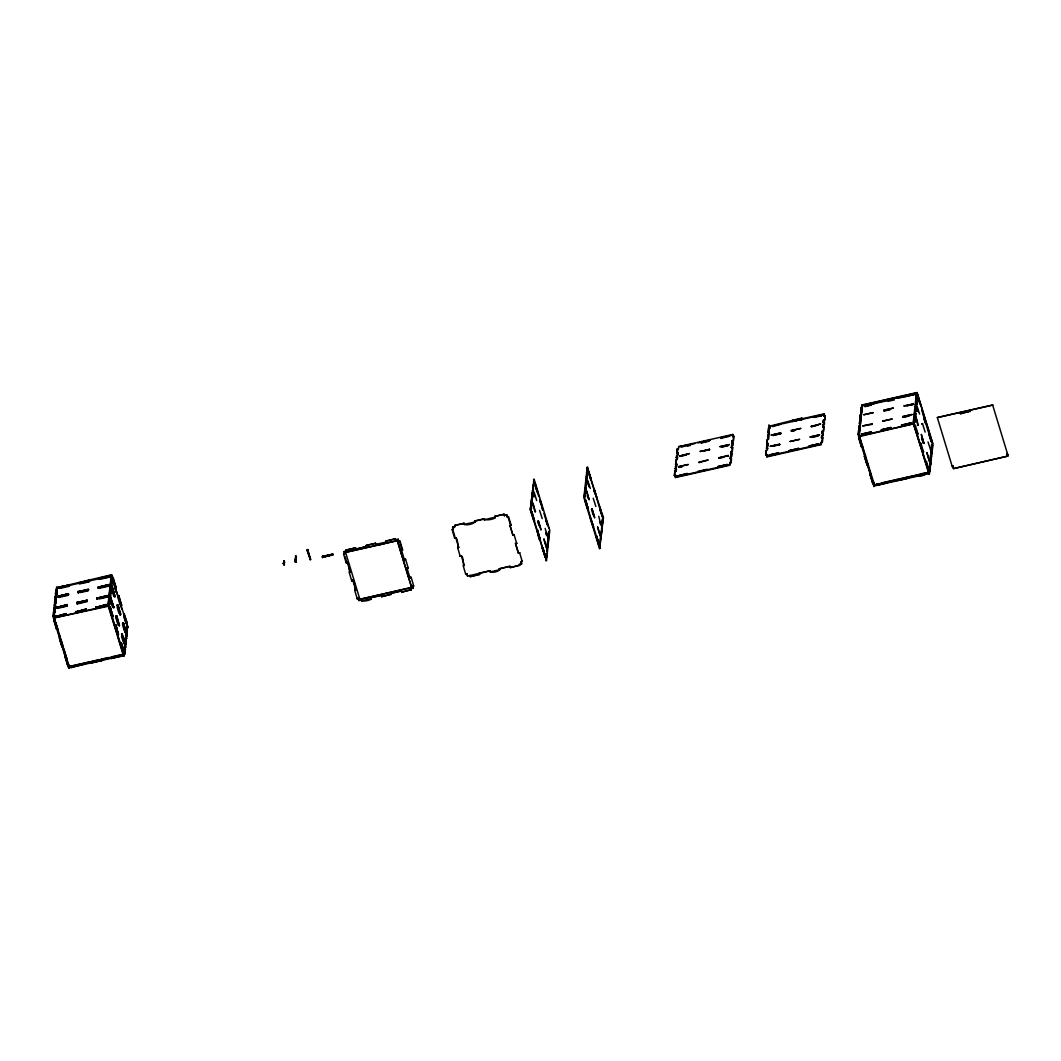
<?xml version="1.0" encoding="UTF-8"?>
<svg xmlns="http://www.w3.org/2000/svg" width="1061" height="1061" viewBox="0 0 1061 1061"><rect width="100%" height="100%" fill="white"/><g stroke="black" fill="none" stroke-linecap="round" stroke-linejoin="round"><path stroke-width="1.5" d="M53.806 616.666L53.05 616.269L53.527 611.892L54.867 612.157L53.527 611.892M54.642 608.948L53.939 610.168L54.005 607.462L55.185 607.197M54.416 605.738L54.721 600.831L55.901 600.566L55.822 603.285M55.795 596.269L55.132 599.12L55.212 596.401L56.379 596.136M55.451 594.147L56.79 594.412L55.451 594.147L55.928 589.783L57.108 589.505M57.148 587.065L53.859 617.383L68.885 668.443L53.262 617.515L56.565 587.197L57.48 588.126L68.859 584.956L69.151 586.295L59.734 588.417M53.634 616.136L54.27 612.29M54.602 607.33L54.522 610.035M54.84 605.075L55.477 601.229L54.721 600.831M56.684 590.181L56.206 594.545L56.684 590.181L55.928 589.783M53.74 620.009L54.92 619.743L53.74 620.009L56.313 628.775L57.519 628.231M54.867 612.157L54.947 609.372L53.766 609.637M56.949 592.953L57.267 590.035M55.769 616.627L66.206 613.576L66.299 614.823L55.769 616.627L66.206 613.576M56.75 607.621L67.188 604.571L67.281 605.804L56.75 607.621L67.347 605.102M57.944 596.693L68.381 593.643L68.461 594.889L57.944 596.693L68.541 594.173M58.925 587.688L58.992 586.972L69.522 585.168L59.084 588.218L69.522 585.168M55.941 617.157L55.848 615.91M56.923 608.152L56.83 606.905M58.103 597.224L58.023 595.977M59.084 588.218L58.992 586.972M56.273 616.295L65.875 614.438L56.458 616.56M65.424 606.574L57.573 608.351L57.254 607.29L66.697 604.889L66.83 605.698L57.413 607.82L57.281 607.011M58.461 596.096L67.877 593.974L58.461 596.096L58.766 597.423L68.183 595.301L67.851 594.24M69.018 585.486L59.602 587.608M56.631 617.091L56.299 616.03M56.313 628.775C58.541 628.855 51.313 612.383 55.636 624.12M62.466 646.401C59.721 639.982 59.907 639.279 59.615 635.048M63.063 646.268L61.883 646.534M65.716 613.908L66.047 614.969M66.697 604.889L57.254 607.29M66.83 605.698L57.44 607.542M68.05 594.505L58.594 596.892L67.877 593.974M67.188 604.571L67.281 605.804M68.381 593.643L68.461 594.889M69.35 584.638L69.442 585.871M67.997 664.438C68.846 662.661 62.851 655.114 65.981 655.817M71.923 666.958L71.591 665.897L69.244 666.427L68.594 664.305L67.413 664.571M75.782 612.104L86.22 609.054L86.299 610.3L75.782 612.104L86.22 609.054M76.763 603.099L76.843 602.383L87.36 600.579L76.922 603.629L87.36 600.579M77.944 592.171L78.023 591.468L88.554 589.651L78.116 592.701L88.554 589.651M78.925 583.165L89.363 580.115L89.456 581.348L78.925 583.165L89.522 580.646M75.941 612.635L75.862 611.401M76.922 603.629L76.843 602.383M78.116 592.701L78.023 591.468M79.098 583.696L79.005 582.449M86.021 610.712L85.729 609.385L76.273 611.786L85.888 609.916M77.294 602.502L86.697 600.367L77.294 602.502L77.586 603.828L87.002 601.706L86.67 600.645M78.607 592.383L88.023 590.248L78.448 591.852L87.891 589.452L88.182 590.778L80.344 592.555M89.164 581.773L79.747 583.895C77.559 580.871 87.811 583.961 89.031 580.964L70.212 585.248M76.445 612.316L76.312 611.507M81.83 664.504L71.392 667.555L71.312 666.321M71.392 667.555L71.472 666.852M87.891 589.452L78.448 591.852M86.869 600.897L77.426 603.298L86.697 600.367M87.201 600.049L87.281 601.282M88.381 589.12L88.474 590.367M89.456 581.348L89.363 580.115M81.339 664.836L81.007 663.775L73.169 665.539M81.75 665.22L81.67 663.974M95.795 607.582L106.233 604.531L106.312 605.778L95.795 607.582L106.233 604.531M96.776 598.576L107.201 595.526L107.294 596.773L96.776 598.576L107.373 596.057M97.957 587.648L108.394 584.598L108.474 585.844L97.957 587.648L108.554 585.128M98.938 578.643L109.376 575.592L109.455 576.839L98.938 578.643L109.535 576.123M95.954 608.112L95.875 606.879M96.936 599.107L96.843 597.86M98.116 588.179L98.036 586.945M99.097 579.173L99.018 577.927M96.286 607.263L105.729 604.863L105.861 605.672L96.445 607.794M97.599 599.306L97.294 597.98L106.71 595.858L107.002 597.184L99.164 598.961M98.487 587.051L107.904 584.929L98.487 587.051L98.62 587.86L108.036 585.738L107.904 584.929M97.453 598.51L106.869 596.388L97.294 597.98M98.62 587.86L108.063 585.46M99.628 578.577L109.044 576.455M101.763 660.698L101.684 659.451L101.763 660.698L91.405 663.032L91.326 661.799M91.405 663.032L91.485 662.329M91.936 662.435L91.604 661.374L99.455 659.61M106.71 595.858L97.267 598.245M107.201 595.526L107.294 596.773M108.394 584.598L108.474 585.844M109.376 575.592L109.455 576.839M101.352 660.313L101.02 659.252L108.593 657.541M126.909 625.765L123.62 656.083L107.997 605.155L111.286 574.837L127.877 627.091L126.75 625.234M108.686 600.858L108.156 605.685L54.018 617.913L57.307 587.595L111.286 574.837M108.845 599.399L109.813 590.526M111.458 575.367L110.039 588.338L111.219 588.073L110.742 592.449L109.575 592.714M108.408 605.393L108.328 606.216L54.244 617.9L69.217 666.706L123.355 654.478L117.585 635.672M124.203 655.95L108.593 605.022L111.882 574.704M109.681 597.011L109.92 594.823L109.84 597.542M110.874 585.951L111.113 583.775L111.047 586.481M109.058 607.515L110.211 607.515L110.132 606.6L109.469 607.449L112.917 616.653L110.132 606.6M109.389 603.298L109.23 604.81L109.323 598.629M110.53 598.059L110.397 594.054M110.596 592.237L110.424 593.749L110.53 587.569L111.538 588.815M111.737 586.998L111.604 582.993M111.79 581.176L111.63 582.688L112.32 576.375L116.06 587.701L112.612 578.497M109.323 594.969L110.503 594.69L110.264 596.879L109.084 597.144L110.424 597.409M109.813 604.677L110.026 599.133L109.548 603.497L108.368 603.775M110.53 597.728L113.898 607.635L110.45 598.431L110.503 594.69M111.02 593.616L110.795 588.736M112.214 582.555L112.002 577.675M109.628 607.648L112.333 616.786M111.79 587.714L115.092 596.72L111.71 586.799M111.113 597.595L111.193 598.51L110.012 598.775M112.294 586.667L112.373 587.582L111.206 587.847M113.275 577.661L113.355 578.577L112.174 578.842L114.787 587.33M111.67 616.003L112.996 615.937M112.227 616.136L112.851 615.738L110.238 607.25L109.469 607.449M113.315 607.767L110.105 596.68L109.946 598.192M114.495 596.852L111.312 585.619L111.153 587.131M115.477 587.834L112.32 576.375M115.954 587.065L113.381 578.298L112.214 578.563M114.601 625.552L115.768 625.287L114.999 625.486L118.447 634.69L115.662 624.637L114.999 625.486M121.776 656.175L121.683 654.942L121.776 656.175L111.418 658.523L111.325 657.276M111.418 658.523L111.498 657.807M115.981 616.481L116.644 615.632L119.429 625.685L115.981 616.481L116.75 616.269L115.543 616.812L117.718 623.881M117.24 604.836L117.943 605.354C119.681 607.396 119.429 615.088 120.702 614.04L117.24 604.836L120.026 614.889L120.702 614.04M118.142 596.547L118.805 595.698L121.604 605.751L118.142 596.547L118.805 595.698M118.302 596.746L118.912 596.335L121.524 604.823L120.344 605.102M111.936 657.913L111.617 656.852L123.381 654.199L123.288 655.022L69.151 667.25L69.522 665.87M115.662 624.637L118.447 634.69M116.644 615.632L119.429 625.685M117.837 604.704L120.622 614.757M117.943 605.354L117.32 605.751L120.026 614.889M118.912 596.335L117.705 596.879L119.88 603.948M117.201 634.04L108.381 605.659M120.927 604.956L121.67 605.035M117.864 634.823L115.079 624.77M118.845 625.818L116.06 615.765M121.007 605.884L118.222 595.831M120.132 643.589L121.312 643.324L120.53 643.523L123.394 652.86L124.522 652.634L124.946 654.014L121.206 642.674L120.689 643.735M124.376 643.855L125.039 643.006L121.591 633.802L124.959 643.722M122.851 623.802L123.368 622.741L126.153 632.794L122.877 623.523M123.752 613.868L126.538 623.921L127.214 623.072L123.752 613.868L126.538 623.921M122.174 633.669L125.954 644.77L124.946 643.523M123.368 622.741L126.153 632.794M124.27 614.452L124.349 613.735M122.705 623.589L123.474 623.391L122.267 623.934M121.034 654.73L121.325 656.069M122.731 652.077L124.057 652.024L121.206 642.674M125.463 632.29L126.073 631.879L124.866 632.422M126.431 623.271L127.055 622.873L124.455 614.385M123.394 652.86L123.474 652.157M125.569 632.926L122.771 622.873M123.938 652.767L124.455 647.966L125.477 649.213L124.455 647.966M124.455 644.306L125.636 644.04L125.662 647.396L124.654 646.149L124.866 642.581L126.047 642.316M125.45 642.449L126.524 637.94L125.556 643.085L125.662 636.905L126.67 638.152L125.662 636.905M126.179 635.831L127.002 633.51L126.869 636.335L125.861 635.088L126.14 632.462L127.148 633.709L126.14 632.462M126.538 627.157L127.718 626.879L126.763 632.024L127.453 625.711M123.62 656.083L124.057 652.024M124.323 650.791L125.158 648.47L124.946 654.014M124.707 642.051L125.874 641.786L126.352 637.409L124.813 646.348L125.636 644.04M126.246 633.112L126.007 635.3L126.843 632.979L126.418 633.642M126.498 630.857L127.559 626.348L127.081 630.725L125.901 630.99M124.495 651.321L124.561 648.603M124.973 646.878L125.052 644.173M126.657 631.388L126.962 626.494M125.158 648.47L124.681 652.847L123.5 653.112M283.367 563.577L284.242 560.831L284.375 564.823L283.367 563.577L284.375 564.823M283.751 561.601L283.512 563.789L284.348 561.468M283.791 564.956L284.242 560.831M284.507 561.998L283.685 564.319M295.939 562.224L294.931 560.977L295.939 562.224L296.032 556.03L295.077 561.176L295.555 556.813M295.356 562.357L296.032 556.03M295.833 561.574L296.311 557.211L295.237 561.707L295.674 561.044M307.067 550.407L307.743 549.571L310.528 559.611L307.067 550.407L307.849 550.208M307.252 550.341L307.743 549.571M309.931 559.744L310.422 558.975M322.372 556.945L322.451 556.229L332.968 554.426L322.531 557.476L332.968 554.426M322.531 557.476L322.451 556.229M322.862 556.614L332.318 554.213L332.451 555.022L322.862 556.614L332.318 554.213M323.035 557.144L322.902 556.335M332.451 555.022L323.061 556.866M332.809 553.895L332.889 555.128M344.732 553.683C341.682 554.717 346.934 553.842 344.082 551.561L346.443 551.03L346.111 549.969L355.528 547.834L355.82 549.174L366.443 546.508L355.82 549.174M344.706 553.948L344.082 551.561M345.581 552.357L397.371 540.659L345.581 552.357L359.878 599.306L411.668 587.608L397.371 540.659M344.056 551.826L346.403 551.296L346.111 549.969M347.345 562.171L346.138 562.701L347.345 562.171C350.143 564.24 348.751 574.346 350.263 571.72M352.875 580.208L351.668 580.738L352.875 580.208C355.674 582.277 354.281 592.383 355.806 589.757M355.528 547.834L346.085 550.235M358.406 598.245L357.199 598.775L358.406 598.245C357.252 602.728 364.732 598.656 359.056 600.367M359.878 599.306L411.695 587.343M366.125 545.447L375.541 543.312L366.125 545.447L366.416 546.773M361.735 600.897C382.013 594.823 364.082 604.054 361.403 599.836M395.846 540.129L398.22 539.32L395.846 540.129L395.541 538.802L386.124 540.924C388.061 543.696 375.103 546.614 375.541 543.312M370.82 597.701L381.416 595.314L370.82 597.701L371.125 599.041M386.429 542.264L386.124 540.924M391.164 594.253L381.708 596.64L391.164 594.253L390.833 593.192L401.429 590.791L401.721 592.131L411.164 589.73L401.721 592.131M395.541 538.802L386.098 541.203M391.124 594.518L390.833 593.192M400.05 541.176L398.843 541.72L400.05 541.176L402.623 549.943L401.456 550.208L402.623 549.943M405.581 559.213L404.374 559.757L405.581 559.213L408.167 567.98L406.986 568.245L408.167 567.98M411.124 577.264L409.917 577.794L411.124 577.264L413.697 586.017L412.517 586.282L413.697 586.017M410.846 588.669L413.193 588.139L410.846 588.669L411.137 589.996M453.259 529.16C450.196 530.195 455.461 529.333 452.609 527.038L454.957 526.508L452.57 527.317L453.219 529.439M454.625 525.447L464.042 523.325L454.625 525.447L454.93 526.786M455.859 537.648L454.652 538.192L455.859 537.648C458.657 539.731 457.264 549.837 458.79 547.197M461.389 555.685L460.182 556.229L461.389 555.685C464.188 557.768 462.795 567.874 464.32 565.234M484.386 519.863C506.641 513.511 488.405 522.675 484.055 518.802L474.638 520.924C476.575 523.696 463.617 526.627 464.042 523.325M466.92 573.722L465.713 574.266L466.92 573.722L467.543 576.123L489.943 570.805L479.347 573.192L479.638 574.531L470.222 576.654L469.93 575.314M474.93 522.264L474.638 520.924M470.222 576.654L478.1 574.611M484.346 520.142L484.055 518.802M479.638 574.531L479.347 573.192M494.651 516.415L504.068 514.28L494.651 516.415L494.943 517.741M510.248 567.608L519.691 565.208L510.248 567.608L509.943 566.282L499.346 568.669C501.269 571.388 489.492 574.054 489.943 570.805M506.747 514.81L504.36 515.619L506.747 514.81C505.54 518.02 510.381 516.601 507.397 516.932M499.651 570.009L499.346 568.669M509.97 525.699L511.177 525.155L509.97 525.699L512.901 535.248L514.108 534.704L512.901 535.248M509.943 566.282L499.32 568.948M515.5 543.736L516.707 543.192L515.5 543.736L518.431 553.285L519.638 552.741L518.431 553.285M521.031 561.773L522.237 561.229L521.031 561.773L521.68 563.895L519.36 564.147L519.651 565.486M521.68 563.895L521.07 561.494M530.261 509.771L534.134 479.32L549.757 530.261L546.468 560.566L530.261 509.771L534.134 479.32M530.792 508.922L531.097 504.015M531.349 501.76L532.171 499.452L532.091 502.158L531.349 501.76L532.171 499.452M532.065 495.142L531.985 497.861M532.542 490.712L533.378 488.392L533.298 491.11L532.542 490.712L533.378 488.392M534.094 481.774L533.192 486.8M531.216 508.259L531.694 503.882L531.375 508.789L530.619 508.391M532.887 492.821L532.582 497.728L533.046 493.352L532.304 492.954L533.046 493.352M531.296 512.41L531.906 511.999L534.479 520.765L531.296 512.41L531.906 511.999M534.757 496.72L533.458 492.476L534.081 492.065L536.68 500.553M533.895 520.898L531.322 512.131M535.46 511.747L532.887 502.994L534.877 511.879L535.487 511.482M536.853 530.168C542.781 548.378 537.343 536.694 537.436 530.036L540.009 538.802L537.436 530.036M539.107 525.672L537.808 521.428L538.418 521.031L540.991 529.784L538.418 521.031M540.831 504.333L540.593 501.097L542.569 509.983M539.572 510.381L542.211 518.59M542.357 548.484L542.98 548.073L545.553 556.839L542.357 548.484L542.98 548.073M545.115 528.418L547.741 536.627M546.083 519.399L548.696 527.887M544.956 556.972L542.383 548.205M546.508 558.126L546.826 553.219L545.924 558.258L546.07 554.81M546.959 546.667L548.02 542.171L547.715 547.065L546.959 546.667L548.02 542.171M548.166 535.606L548.484 532.702M545.924 558.258L546.243 555.341M547.118 547.197L547.436 542.304M548.484 534.678L549.227 531.11L548.908 536.004L549.386 531.641M545.871 560.699L546.402 555.911M546.919 551.123L547.436 546.335M547.953 541.561L548.471 536.773M547.304 548.789L547.224 551.508L546.72 548.922M547.914 537.861L547.847 540.58M548.431 540.447L548.51 537.728M602.064 515.076L603.457 517.596L599.518 548.577L583.895 497.649L587.197 467.344L603.404 518.139M584.266 496.269L585.327 491.774L585.022 496.667L585.327 491.774M585.102 488.551L585.155 490.182M585.632 485.739L586.534 480.713L586.216 485.606M586.839 474.678L587.728 469.652L587.423 474.546M584.584 495.341L584.744 491.906M600.115 548.444L584.492 497.516L587.781 467.211M587.012 476.27L586.945 478.988L586.428 476.402L587.184 476.8M587.688 480.222L590.327 488.431M589.385 475.593L591.269 479.705L588.112 471.071M588.126 508.643L585.553 499.877L588.126 508.643L585.393 501.429M590.685 479.837L589.412 475.315M591.269 479.705L588.696 470.938M593.218 498.259L595.858 506.482M594.226 488.975L596.799 497.742L593.643 489.108L594.942 493.352M593.656 526.68L590.5 518.06M596.003 536.362L596.614 535.964L599.186 544.717L596.003 536.362L596.614 535.964M598.749 516.296L600.791 524.651M599.73 507.291L602.873 517.728M598.603 544.85L596.03 536.097M602.33 515.779L599.757 507.012M600.115 538.988L600.95 536.667L600.871 539.386L600.95 536.667M601.481 528.458L602.144 525.606L602.078 528.325M602.648 514.943L601.998 515.619L602.807 518.272M602.131 522.569L602.277 519.121M599.518 548.577L600.566 539.015M601.083 534.227L601.6 529.439M602.117 524.651L602.635 519.863M599.876 541.243L599.571 546.136M601.667 530.049L600.765 535.076M600.155 546.004L600.46 541.11M601.348 534.943L601.826 530.58M602.555 523.895L602.873 518.988L601.972 524.028M674.385 475.355L675.724 475.607L674.385 475.355L674.862 470.978L676.029 470.713L676.281 468.458L675.101 468.723L676.281 468.458M675.101 468.723L676.759 464.028L675.578 464.294L676.759 464.028M675.578 464.294L676.056 459.917L677.236 459.652L677.475 457.397L676.308 457.662L677.647 457.928M676.308 457.662L677.966 452.967L676.785 453.233L677.966 452.967M676.785 453.233L677.263 448.856L678.443 448.591L678.642 446.681L732.793 434.453L732.74 436.893M674.544 475.885L674.862 470.978M675.751 464.824L676.056 459.917M676.467 458.193L676.547 455.487M676.945 453.763L677.263 448.856M677.369 453.1L677.846 448.723M731.361 458.219L730.18 458.485L731.361 458.219L729.663 465.288L675.512 477.53L675.565 475.076M675.512 477.53L675.724 475.607M675.021 471.508L676.202 471.243L676.441 468.989M676.931 464.559L676.679 466.8L675.34 466.548M676.706 456.018L677.886 455.753L678.125 453.498M677.767 475.912L687.21 473.511L687.342 474.32L677.767 475.912L687.21 473.511M679.929 455.978L689.371 453.577L679.929 455.978L686.374 455.089M677.926 476.442L677.793 475.646M680.101 456.509L679.955 455.713M687.342 474.32L677.952 476.177M697.78 471.402L707.196 469.267M698.788 462.119L708.204 459.983L698.947 462.649M700.95 442.185L710.366 440.05L697.913 442.901M709.358 449.334L699.942 451.469L709.517 449.864L709.385 449.068M707.355 469.798L699.531 471.296M723.629 457.331L718.761 457.861L728.204 455.461L728.337 456.27L728.204 455.461M720.963 437.662L721.095 438.458L720.963 437.662L732.952 434.983M718.92 458.392L718.788 457.596M730.379 435.527L720.923 437.928M729.663 465.288L729.703 462.848M730.18 458.485L731.838 453.776L730.658 454.042L731.838 453.776M730.658 454.042L730.91 451.787L732.077 451.522L732.554 447.158L731.374 447.424L732.554 447.158M731.374 447.424L733.032 442.716L731.865 442.981L732.103 440.739L733.284 440.474L733.761 436.098L732.581 436.363L732.793 434.453M730.339 459.015L730.419 456.23M730.817 454.572L730.91 451.787M731.546 447.954L731.626 445.169M732.024 443.511L732.103 440.739M729.862 463.378L731.042 463.113L731.52 458.75M730.578 456.76L731.758 456.495L731.997 454.307M731.069 452.318L732.249 452.052L732.713 447.689M731.785 445.7L732.965 445.434L733.032 442.716M732.262 441.27L733.443 441.005L733.761 436.098M765.71 454.718L767.05 454.983L765.71 454.718L766.188 450.355L767.355 450.089L767.607 447.835L766.427 448.1L767.766 448.365M766.427 448.1L768.084 443.392L766.904 443.657L768.084 443.392M766.904 443.657L767.382 439.294L768.562 439.029L768.801 436.774L767.633 437.039L768.801 436.774M767.633 437.039L769.291 432.331L768.111 432.596L769.291 432.331M768.111 432.596L768.96 424.771M765.87 455.249L766.188 450.355M767.076 444.188L767.382 439.294M767.793 437.57L767.859 434.851M768.27 433.127L768.588 428.233L769.755 427.968L769.968 426.058L801.837 418.061L801.917 419.413L822.673 414.718M768.694 432.464L769.172 428.1M822.673 437.583L821.506 437.861L822.673 437.583L820.975 444.665L766.838 456.893L766.878 454.453M766.838 456.893L767.05 454.983M766.665 445.912L768.005 446.177L768.244 443.922M768.031 435.381L769.198 435.116L769.45 432.861M772.262 426.071L781.678 423.949L772.421 426.602M779.49 444.148L770.074 446.27L779.649 444.678L773.376 446.097M779.649 444.678L779.517 443.883M789.092 450.766L798.548 448.365L789.092 450.766L798.681 449.174M792.275 421.549L801.692 419.427L782.912 423.697M789.265 451.296L789.132 450.501M792.421 420.183L792.328 421.005M794.716 420.196L799.45 418.856C800.803 420.594 790.644 420.859 797.235 420.196L797.063 419.665M801.917 419.413L801.837 418.061M801.851 419.957L801.692 419.427M809.132 445.978L818.548 443.843L809.132 445.978L809.264 446.774L817.116 445.01M811.267 426.31L820.723 423.909L811.44 426.84L811.307 426.045M809.264 446.774L815.577 445.089M820.975 444.665L821.028 442.225M821.506 437.861L821.745 435.607L822.925 435.342L823.164 433.153L821.983 433.418L822.222 431.164L823.402 430.899L823.88 426.535L822.699 426.801L822.951 424.546L824.118 424.281L824.357 422.092L823.19 422.358L824.357 422.092M823.19 422.358L823.429 420.103L824.609 419.838L825.073 415.474L823.906 415.74L825.073 415.474M823.906 415.74L824.105 413.83L801.745 418.883M821.665 438.392L821.745 435.607M822.142 433.949L822.222 431.164M822.859 427.331L822.951 424.546M823.349 422.888L823.429 420.103M824.065 416.27L824.105 413.83M821.187 442.755L822.368 442.49L822.845 438.113M821.904 436.137L823.084 435.872L823.164 433.153M822.394 431.694L823.561 431.429L823.88 426.535M823.111 425.076L824.291 424.811L824.53 422.623M823.588 420.633L824.768 420.368L825.246 416.005M858.986 434.785L858.23 434.387L858.707 430.023L860.047 430.289L860.405 426.933M859.105 428.299L859.94 425.978L859.105 428.299L859.185 425.58L860.365 425.315M860.179 423.724L859.423 423.326L859.901 418.962L861.24 419.228L859.901 418.962M860.975 414.387L860.312 417.238L860.391 414.519L861.559 414.254M860.789 412.795L861.108 407.901L862.447 408.167M858.389 434.917L858.707 430.023M859.596 423.856L859.914 420.952M860.312 417.238L860.391 414.519M922.38 452.158L913.561 423.79L859.198 436.031L862.328 405.196L859.039 435.501L874.065 486.561L858.442 435.633L861.771 405.05L917.089 392.557L932.738 443.219L929.383 474.068L913.176 423.273L916.465 392.968L916.797 394.029M858.813 434.254L859.45 430.421M860.02 423.193L860.657 419.36M861.214 412.132L861.864 408.299L861.108 407.901M858.893 438.405L860.1 437.861L858.893 438.405L861.492 446.893L862.699 446.349M859.45 435.739L859.357 436.562L913.561 423.79M861.24 419.228L861.32 416.442L860.153 416.708M861.479 434.148L870.895 432.026L861.479 434.148L861.797 435.209M861.638 434.678L871.028 432.835L870.895 432.026M871.2 405.13L864.914 406.535L871.227 404.851M861.492 446.893L858.919 438.127M867.036 464.93L868.243 464.4L867.036 464.93L864.45 456.177L867.646 464.532M865.63 455.898L864.423 456.442M872.009 423.816L862.593 425.938L872.169 424.347L872.036 423.551M874.198 403.618L864.781 405.74L864.914 406.535M872.566 482.967L873.773 482.437L872.566 482.967L869.993 474.214L873.176 482.569M871.161 473.949L869.954 474.479M874.423 484.559L874.33 485.368L928.468 473.14L928.561 472.317M881.81 430.7L881.492 429.639L890.908 427.503L891.227 428.564M881.492 429.639L881.625 430.434L891.068 428.034M885.046 400.925L885.099 400.382M876.771 484.015L877.076 485.354L886.519 482.954L881.651 483.484M890.908 427.503L881.452 429.904M894.211 399.095L864.251 405.899M894.463 398.803L894.516 398.26M886.187 481.893L886.519 482.954M901.492 425.116L910.908 422.981L901.492 425.116L901.823 426.177M896.784 479.506L896.916 480.301M911.081 423.511L901.625 425.912L910.908 422.981M913.216 403.856L903.8 405.978L913.375 404.387L907.102 405.806M911.24 424.042L910.882 423.259M913.375 404.387L913.242 403.578M906.2 477.37L906.492 478.71L897.102 480.567M913.335 423.803L914.025 417.53L915.205 417.252L914.887 422.159L914.131 421.761L914.609 417.384M914.502 413.087L915.842 413.352L915.603 415.541L914.423 415.806L915.219 406.469L916.399 406.204L916.094 411.098L915.338 410.7M915.709 402.026L917.049 402.291L916.81 404.48L915.63 404.745L916.638 393.498L862.487 405.726M929.383 474.068L913.76 423.14L917.089 392.557M917.009 395.276L916.704 400.169M914.303 422.291L914.609 419.374M915.139 414.572L915.086 412.954L915.02 415.673M916.452 402.424L916.213 404.612L916.293 401.894L917.049 402.291M914.237 425.633L915.418 425.368L914.807 425.779M914.887 422.159L915.205 417.252M915.603 415.541L915.683 412.822M916.094 411.098L916.399 406.204M916.81 404.48L916.876 401.761M916.107 400.302L917.288 400.037L917.606 395.143L916.425 395.408M917.288 400.037L917.181 395.806M916.969 405.846L919.595 414.055M916.85 434.121C919.874 435.395 914.091 428.273 914.834 425.501M918.388 425.249L915.815 416.496L917.792 425.381L918.415 424.984M920.55 405.315L917.977 396.562M919.781 443.67L920.948 443.405L920.338 443.816M922.526 423.604L921.916 424.015L922.526 423.604L925.139 432.092M923.481 414.864L925.497 423.498M922.937 452.304L923.561 451.893L922.937 452.304L920.364 443.538M925.311 461.707L926.478 461.442L925.868 461.853M928.03 441.92L930.669 450.129M929.012 432.915L931.027 441.535L931.929 440.567L931.279 441.243M928.468 470.341L929.091 469.93L928.468 470.341L925.895 461.575M928.839 469.771L929.157 466.867L930.338 466.601L930.02 471.495L928.839 471.76M930.046 458.71L930.351 455.806L931.531 455.54L931.226 460.434L930.046 460.699M930.842 451.363L932.181 451.628L931.001 451.893L931.558 444.745M928.799 474.201L929.144 471.018M930.006 463.034L930.364 459.851M931.054 453.471L931.571 448.684M932.088 443.896L932.738 443.219M932.221 441.893L931.797 442.556M929.993 464.479L930.815 462.158L930.736 464.877L929.993 464.479L930.736 464.877M931.187 453.418L931.425 451.23L931.943 453.816L930.762 454.081M932.142 444.612L931.837 449.506L932.142 444.612L932.898 445.01L932.42 449.373L931.24 449.639M929.9 467.264L929.436 471.628L929.741 466.734L930.497 467.132M930.152 465.01L930.232 462.291M931.107 456.203L930.63 460.567L930.948 455.673L931.691 456.071M931.943 453.816L932.181 451.628M937.34 417.557L992.658 405.05L937.34 417.557L952.115 466.097L952.725 465.699L952.115 466.097M952.473 466.893L953.216 467.291L952.606 467.689M953.521 468.617L1007.685 456.124L953.521 468.617L953.216 467.291M960.444 412.901L969.86 410.766L960.444 412.901L960.576 413.697L970.033 411.297M960.576 413.697L962.937 413.167M1006.876 453.471L1007.168 454.798L1007.791 454.4L1007.168 454.798M1007.366 455.063L1007.658 456.389M792.58 420.713L800.432 418.949M861.744 405.329L917.062 392.835L931.863 441.111M884.887 400.395L894.304 398.273M694.73 443.617L678.642 446.681M68.832 585.234L59.443 587.078L59.575 587.887M79.429 582.834L88.872 580.433L89.005 581.242M89.323 580.937L111.617 575.898M687.382 445.806L690.353 444.572L681.109 447.225M701.109 442.716L708.96 440.938M721.122 438.193L728.973 436.416M897.633 398.352L904.012 396.907M687.356 446.084L690.486 445.381M701.082 442.981L708.934 441.204M813.986 417.477L821.824 415.713M888.07 401.31L894.343 399.891M111.246 577.277L112.426 577.012L111.949 581.388L110.768 581.653M677.422 449.387L678.602 449.121M768.748 428.763L769.928 428.498L769.968 426.058M534.253 482.304L533.497 481.906M860.63 412.265L861.811 412M915.948 399.772L917.128 399.506M110.941 582.184L112.108 581.919M110.53 583.908L111.71 583.643L111.471 585.818L110.291 586.083L111.63 586.348M55.954 596.799L55.212 596.401M111.272 584.306L111.63 587.515L112.4 587.317C114.15 589.359 113.885 597.051 115.158 596.003M680.128 456.243L686.401 454.824M703.271 451.005L709.544 449.599M721.705 446.84L727.992 445.434M773.018 435.262L780.869 433.485M791.453 431.098L794.596 430.381M811.466 426.575L817.739 425.156M721.679 447.119L727.965 445.7M772.992 435.527L780.83 433.763M791.426 431.363L794.57 430.66M883.972 410.766L890.259 409.347M907.128 405.527L913.402 404.108M98.779 588.391L108.195 586.269L107.864 585.208M883.946 411.031L890.232 409.612M54.973 598.59L56.153 598.311M915.471 404.214L916.651 403.949M767.541 439.824L768.562 439.029M916.558 406.734L915.815 406.336L914.98 408.644M54.257 605.208L55.596 605.473M859.423 423.326L860.604 423.06M914.754 410.832L915.922 410.567M109.734 593.245L110.914 592.98M54.761 607.86L54.005 607.462M532.33 499.983L531.588 499.585M718.761 457.861L728.178 455.739M678.934 467.158L682.077 466.455M718.96 458.127L723.668 457.066M773.403 445.819L779.676 444.413M811.851 437.145L818.124 435.726M678.907 467.437L682.051 466.721M811.824 437.411L818.097 435.991M902.805 417.159L909.078 415.74M902.765 417.437L909.052 416.018M858.946 427.769L860.285 428.034M914.264 415.275L915.444 415.01M110.45 598.431L111.219 598.232M594.2 489.254L594.916 493.63M296.457 557.41L295.449 556.163M284.666 562.211L283.645 560.964M53.05 616.269L54.23 616.003M474.612 521.203L484.028 519.081M858.23 434.387L859.41 434.121M913.548 421.893L914.728 421.628M108.527 604.306L109.707 604.027M347.849 550.142L355.687 548.365M56.021 616.441L66.379 614.107M76.021 611.932L86.379 609.584M96.034 607.409L106.392 605.062M309.825 559.107L310.594 558.908M375.859 544.373L386.456 541.985M464.373 524.386L474.97 521.985M719.544 466.774L725.817 465.368M769.278 455.54L778.694 453.418M789.291 451.031L797.143 449.254M863.216 434.334L871.054 432.556M881.651 430.169L889.503 428.392M675.353 476.999L729.491 464.758M766.679 456.363L820.816 444.135M719.517 467.052L727.369 465.275M769.252 455.819L778.668 453.697M964.383 412.57L968.613 411.615M113.978 606.932L112.612 607.263L109.92 598.497M861.532 446.615L859.516 437.994L860.816 442.238M118.156 625.3L119.508 624.969M125.848 623.404L127.214 623.072M126.339 630.645L127.347 631.892M931.081 449.108L932.42 449.373M126.073 631.52L127.24 631.255M118.527 633.974C117.254 635.022 117.519 627.33 115.768 625.287M125.861 635.088L126.869 636.335M125.583 635.963L126.763 635.685M125.145 641.706L126.153 642.953M929.887 460.169L931.226 460.434M123.686 643.337L124.853 643.072M601.11 537.198L600.354 536.8M929.794 462.954L930.974 462.689M124.654 646.149L125.662 647.396M124.389 647.011L125.556 646.746M873.946 483.591L873.521 484.254M928.68 471.23L930.02 471.495M124.84 653.377L123.66 653.642L123.461 655.552L69.31 667.78M390.806 593.457L401.403 591.07M82.519 663.43L90.092 661.719M881.479 482.954L916.797 474.983C918.242 479.89 937.248 468.75 918.362 474.625M490.262 571.866L499.678 569.73M71.233 667.024L81.591 664.69M91.246 662.502L101.604 660.167M111.246 657.992L121.604 655.645M874.489 485.898L928.64 473.67M992.658 405.05L1007.433 453.604M1007.791 454.4L1007.923 455.196M969.86 410.766L969.993 411.575M952.725 465.699L953.03 467.026M917.274 395.594L919.688 403.472M921.624 409.758L931.598 442.304M923.786 417.557L925.086 421.801M928.892 434.188L930.192 438.432M923.76 417.835L925.059 422.079M917.274 408.538L918.15 411.363M917.248 408.803L918.11 411.641M921.624 437.49L923.362 443.153M921.598 437.769L923.322 443.432M915.418 425.368L917.99 434.135M920.948 443.405L923.521 452.172M926.478 461.442L929.065 470.209M922.765 453.803L928.534 472.596L874.397 484.824L859.423 436.018M870.869 432.304L871.187 433.365M864.45 456.177L867.062 464.665M869.993 474.214L872.593 482.702M818.548 443.843L818.522 444.121M794.742 419.931L794.875 420.726M587.197 467.344L588.63 472.012M589.584 475.129L601.521 514.068M600.035 509.983L601.348 514.227M587.569 481.495L589.293 487.158M587.529 481.774L588.828 486.018M599.903 522.092L600.765 524.916M587.21 495.527L588.086 498.352M591.441 509.32L593.179 514.97M596.587 536.229L599.186 544.717M585.367 501.707L587.542 508.776M590.473 518.325L593.072 526.813M535.049 483.06L537.622 491.813L535.328 486.018M533.55 479.453L534.492 482.543M535.447 485.633L538.749 496.442M539.704 499.519L543.02 510.328M543.961 513.418L547.277 524.214M539.996 501.23L540.871 504.055M545.964 520.672L547.264 524.916M535.301 486.296L537.038 491.946M533.484 492.198L534.784 496.442M545.858 532.516L546.72 535.354M545.818 532.794L546.694 535.619M537.834 521.163L539.134 525.407M531.879 512.277L534.479 520.765M542.94 548.351L545.553 556.839M530.845 509.638L546.468 560.566M508.577 516.667L511.15 525.434M514.108 534.704L516.68 543.471M519.638 552.741L522.211 561.508M507.98 516.8L510.593 525.288M509.996 525.42L512.927 534.969M515.527 543.457L518.458 553.006M506.72 515.089L507.37 517.211M504.068 514.28L504.36 515.619M489.903 571.07L490.235 572.131M464.015 523.59L464.347 524.651M455.832 537.927L458.763 547.476M461.363 555.964L464.294 565.513M466.893 574.001L467.543 576.123M453.1 530.712L454.837 536.375M452.079 529.426L454.652 538.192M457.609 547.463L460.182 556.229M463.14 565.513L465.713 574.266M399.466 541.309L402.066 549.797M398.22 539.32L398.843 541.72M401.482 549.943L404.374 559.757M407.013 567.98L409.917 577.794M412.543 586.017L413.167 588.404M397.344 540.924L411.668 587.608M375.514 543.59L375.833 544.651M381.416 595.314L381.708 596.64M361.377 600.102L361.708 601.163M347.305 562.436L350.236 571.985M352.836 580.473L355.767 590.022M358.379 598.51L359.029 600.632M345.011 556.64L346.31 560.884M343.552 553.948L346.138 562.701M349.096 571.985L351.668 580.738M354.626 590.022L357.199 598.775M307.663 550.274L310.528 559.611M307.146 549.704L310.011 559.041M114.999 586.919L117.89 596.375M120.304 604.24L121.763 608.961M115.225 588.417L116.485 592.515M115.198 588.696L116.458 592.781M123.673 616.335L125.41 621.985M123.474 623.391L126.047 632.157M112.227 587.383L115.092 596.72M111.113 587.436L113.806 596.335M117.161 607.303L118.898 612.966M122.705 625.34L124.429 631.003M111.034 598.298L113.898 607.635M121.591 633.802L124.455 643.138M121.511 636.268L123.248 641.918M121.312 643.324L123.885 652.091M110.052 607.316L112.917 616.653M120.609 642.807L122.996 650.592M96.312 606.985L96.617 608.324M55.795 622.568L58.368 630.963M60.888 639.199L62.626 644.849M63.899 649L66.856 658.642M65.835 657.369L67.572 663.032M59.283 638.046L61.856 646.812M64.814 656.083L67.387 664.849M99.455 578.046L108.872 575.924L109.177 577.25L99.761 579.372L99.455 578.046M543.948 539.068L546.521 547.821L543.948 539.068M585.818 487.331L585.738 490.049L585.818 487.331M586.534 490.872L589.107 499.638L586.534 490.872M592.065 508.909L594.637 517.675L592.065 508.909M597.595 526.946L600.168 535.712L597.595 526.946M678.775 466.628L688.191 464.506L678.775 466.628M717.82 466.601L727.236 464.479L717.82 466.601M719.981 446.668L729.398 444.546L719.981 446.668M769.119 455.01L778.535 452.888L769.119 455.01M771.281 435.076L780.697 432.954L771.281 435.076M790.113 441.482L799.517 439.36L790.113 441.482M791.294 430.567L800.71 428.432L791.294 430.567M810.113 436.96L819.53 434.838L810.113 436.96M812.275 417.026L821.864 415.435L812.275 417.026M863.8 414.745L873.216 412.623L863.8 414.745M882.633 421.151L892.049 419.029L882.633 421.151M883.813 410.236L893.229 408.1L883.813 410.236M887.261 399.599L887.394 400.395L887.261 399.599M902.632 416.628L912.049 414.506L902.632 416.628M904.808 396.695L914.224 394.573L904.808 396.695M921.346 434.533L923.919 443.299L921.346 434.533M926.876 452.57L929.449 461.336L926.876 452.57"/></g></svg>
